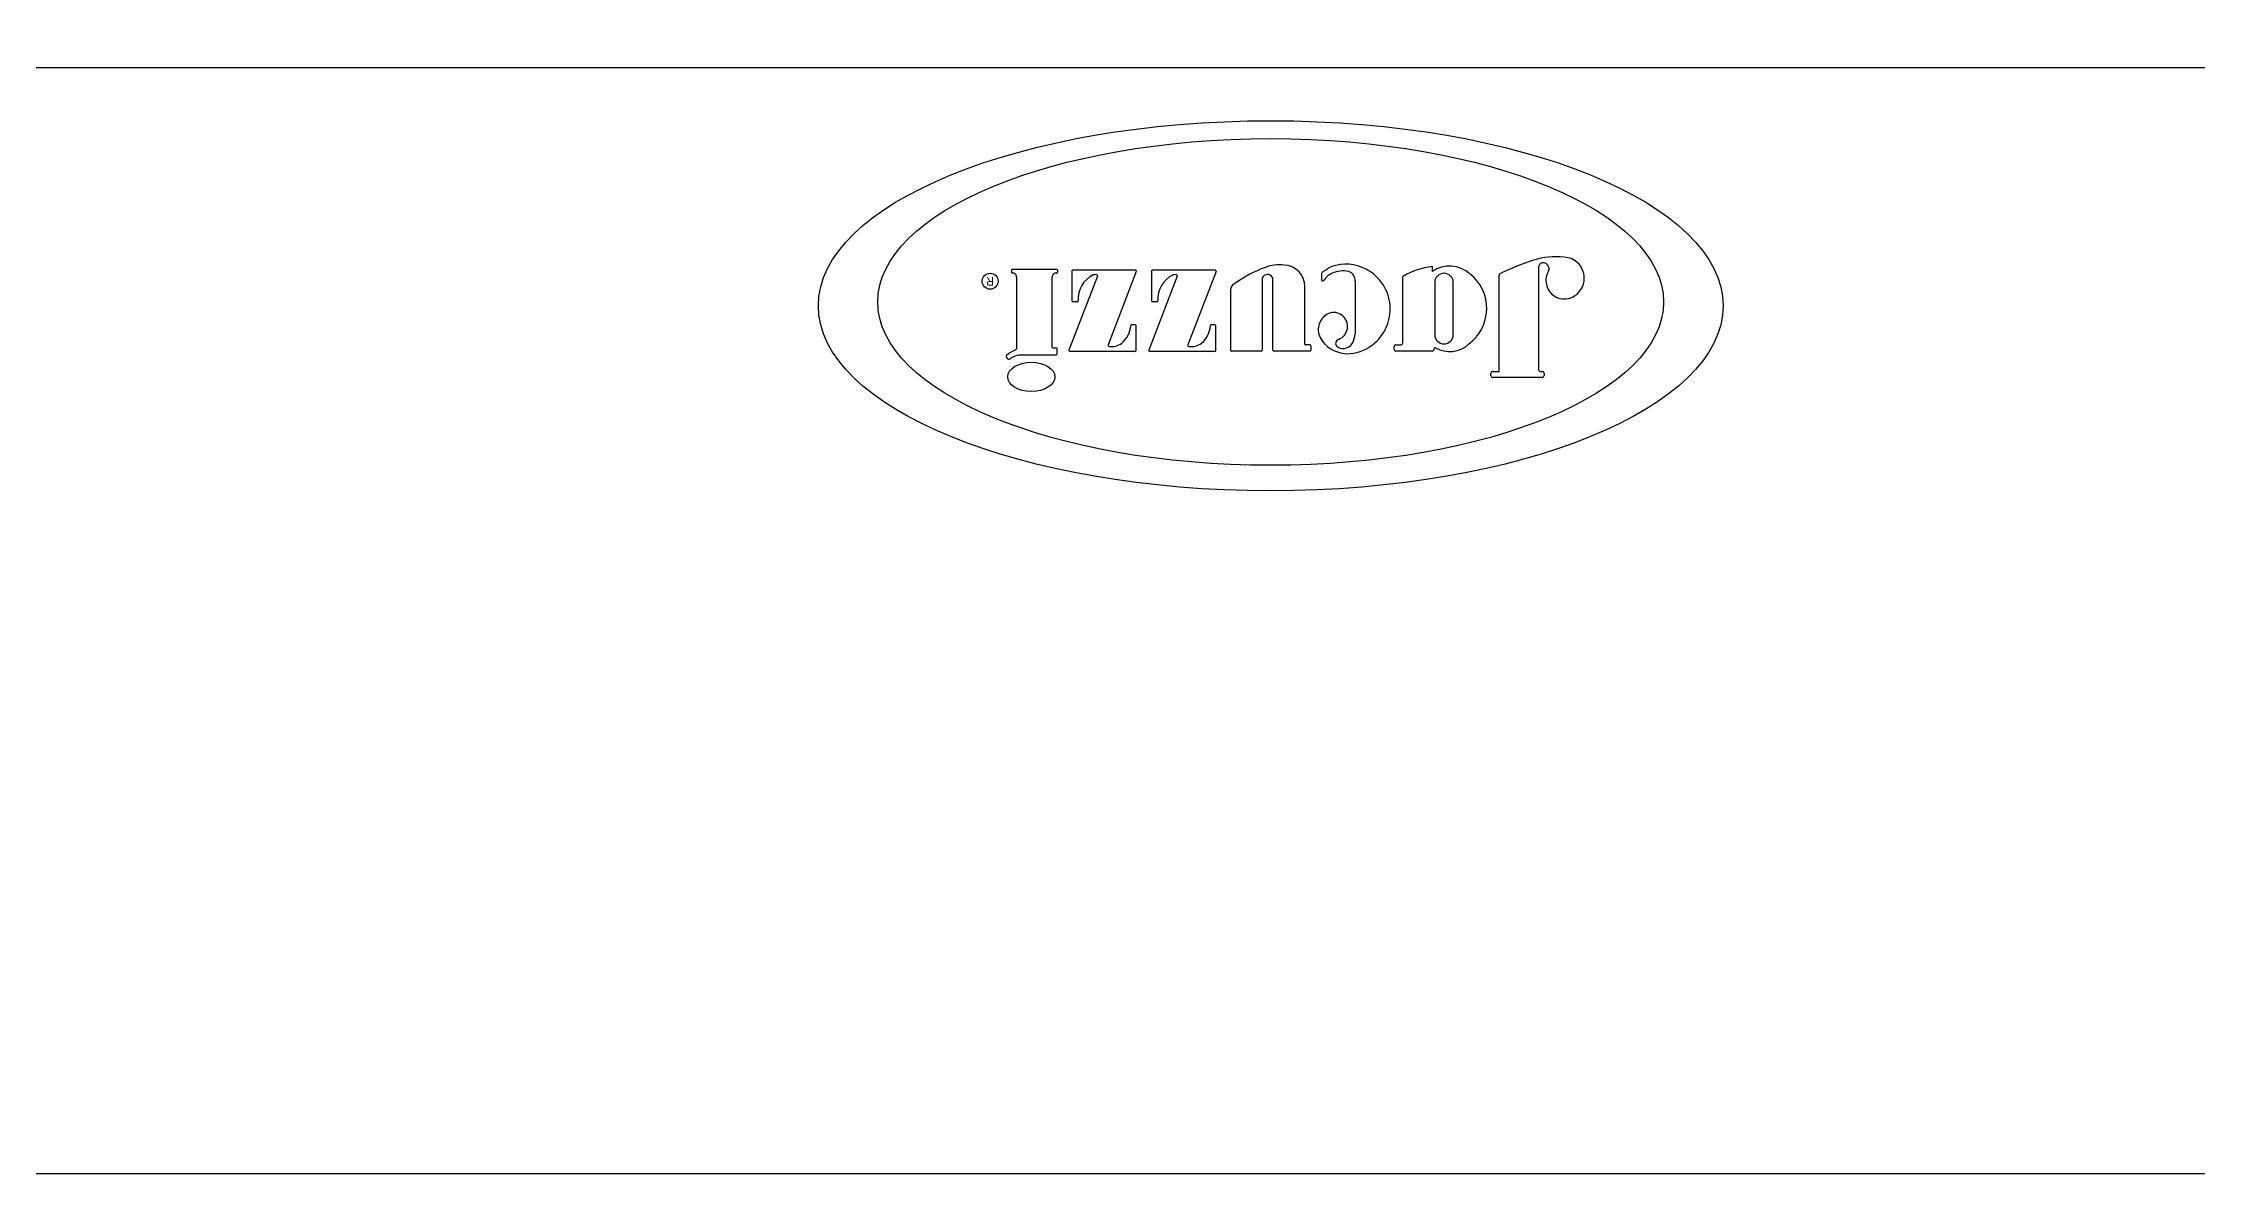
# Model space of a CAD drawing. Header units: millimetres. Extents: x -1227.97 to -1226.57, y 2265.08 to 2266.13.
# Drawn here: x -1227.3956 to -1227.1811, y 2265.231 to 2265.3435 of the extents above; entities that cross this region are included whole.
import ezdxf
from ezdxf.enums import TextEntityAlignment as Align

# ---------------------------------------------------------------- set-up
doc = ezdxf.new("R2010")
doc.units = ezdxf.units.MM
doc.header["$LTSCALE"] = 10
doc.layers.add('jacuzzi', color=1, linetype='Continuous')
doc.styles.add('ROMANS', font='romans', dxfattribs={"height": 4})

msp = doc.modelspace()

# ---------------------------------------------------------------- linework, layer by layer
at = {"layer": 'jacuzzi'}
for p, q in [((-1226.976972805546, 2265.341039786886), (-1227.708891858941, 2265.341039786886)), ((-1227.29920604368, 2265.320902424131), (-1227.29920604368, 2265.320720548055)), ((-1227.294725450028, 2265.32099377337), (-1227.299114694441, 2265.32099377337)), ((-1227.294634100789, 2265.320902424131), (-1227.294634100789, 2265.320708541329)), ((-1227.290655651546, 2265.32032082899), (-1227.293491859459, 2265.312959311475)), ((-1227.293204055411, 2265.320883813662), (-1227.293204055411, 2265.317854969177)), ((-1227.286897161459, 2265.320919331361), (-1227.293112706172, 2265.320919331361)), ((-1227.286790974346, 2265.320764624563), (-1227.289596403882, 2265.313482993842)), ((-1227.282721927872, 2265.32032082899), (-1227.285558135785, 2265.312959311475)), ((-1227.285270331737, 2265.320883813662), (-1227.285270331737, 2265.317854969177)), ((-1227.278963437784, 2265.320919331361), (-1227.285178982497, 2265.320919331361)), ((-1227.278857250671, 2265.320764624563), (-1227.281662680208, 2265.313482993842)), ((-1227.268349765245, 2265.3205792704), (-1227.268349765245, 2265.319949644465)), ((-1227.260260878098, 2265.313677189249), (-1227.260260878098, 2265.320299478242)), ((-1227.257326002481, 2265.320790236181), (-1227.257326002481, 2265.321263627219)), ((-1227.250691904836, 2265.310845029093), (-1227.250691904836, 2265.320397711512)), ((-1227.246770775184, 2265.321202225156), (-1227.246770775184, 2265.311027727572)), ((-1227.270015740828, 2265.313562669315), (-1227.270015740828, 2265.319278818768)), ((-1227.265023155662, 2265.319806772717), (-1227.265023155662, 2265.314586425917)), ((-1227.292698135004, 2265.317763619937), (-1227.293112706172, 2265.317763619937)), ((-1227.284764411329, 2265.317763619937), (-1227.285178982497, 2265.317763619937)), ((-1227.286907231733, 2265.31548663723), (-1227.287243904874, 2265.31548663723)), ((-1227.286815882494, 2265.312926470041), (-1227.286815882494, 2265.315395287991)), ((-1227.278973508058, 2265.31548663723), (-1227.2793101812, 2265.31548663723)), ((-1227.278882158819, 2265.312926470041), (-1227.278882158819, 2265.315395287991)), ((-1227.286907231733, 2265.312835120802), (-1227.293406617898, 2265.312835120802)), ((-1227.278973508058, 2265.312835120802), (-1227.285472894224, 2265.312835120802)), ((-1227.274362421698, 2265.31286697649), (-1227.277316011393, 2265.31286697649)), ((-1227.269503540052, 2265.31286697649), (-1227.273121164538, 2265.31286697649)), ((-1227.269503540052, 2265.313471320075), (-1227.269924391588, 2265.313471320075)), ((-1227.269412190813, 2265.313379970836), (-1227.269412190813, 2265.31295832573)), ((-1227.261134654054, 2265.313049674969), (-1227.261134654054, 2265.313311792292)), ((-1227.260951955576, 2265.313494490771), (-1227.260443576577, 2265.313494490771)), ((-1227.257329495915, 2265.31286697649), (-1227.260951955576, 2265.31286697649)), ((-1227.257146797437, 2265.313123063724), (-1227.257146797437, 2265.313049674969)), ((-1227.251509701396, 2265.310424355343), (-1227.251509701396, 2265.310662330615)), ((-1227.251327002918, 2265.310845029093), (-1227.250691904836, 2265.310845029093)), ((-1227.246394245263, 2265.310241656865), (-1227.251327002918, 2265.310241656865)), ((-1227.246588076706, 2265.310845029093), (-1227.246394245263, 2265.310845029093)), ((-1227.246211546785, 2265.310662330615), (-1227.246211546785, 2265.310424355343))]:
    msp.add_line(p, q, dxfattribs=at)
at = {"layer": 'jacuzzi', "color": 3}
msp.add_lwpolyline([(-1226.573416030313, 2265.245039786886, -0.414213562373095), (-1226.587416030313, 2265.231039786886), (-1227.959416030313, 2265.231039786886, -0.4142135623730951), (-1227.973416030313, 2265.245039786886), (-1227.973416030313, 2266.117039786886, -0.414213562373095), (-1227.959416030313, 2266.131039786886), (-1226.587416030313, 2266.131039786886, -0.414213562373095), (-1226.573416030313, 2266.117039786886)], format="xyb", close=True, dxfattribs=at)
at = {"layer": 'jacuzzi'}
for points in [[(-1227.298720529434, 2265.320264708733), (-1227.298720529434, 2265.313131780095, -0.3094083360235544), (-1227.298837070515, 2265.312961480556, 0.09070134790707648), (-1227.299719398034, 2265.31241877022, 0.3650174520151336), (-1227.299735642894, 2265.312302201843), (-1227.299631147071, 2265.312136087492, 0.4518071014289208), (-1227.299360469837, 2265.312092246956, -0.1780066821811962), (-1227.298191868629, 2265.312500132047)], [(-1227.298251071346, 2265.312500132047), (-1227.294758887152, 2265.312500132047, 0.414213562373095), (-1227.294667537913, 2265.312591481286), (-1227.294667537913, 2265.313075702585, 0.4142135623730986), (-1227.294758887152, 2265.313167051824), (-1227.295061703554, 2265.313167051824, -0.4142135623730951), (-1227.295153052793, 2265.313258401064), (-1227.295153052793, 2265.32025605097)], [(-1227.273946780452, 2265.321193017218, 0.06297410020895881), (-1227.277065658335, 2265.319543626957, 0.2578294972287946), (-1227.277407360632, 2265.318925025746), (-1227.277407360632, 2265.31295832573)], [(-1227.273212513777, 2265.31295832573), (-1227.273212513777, 2265.320106280707, 0.1354836439385169), (-1227.273238383963, 2265.320200001681, 0.5973092542928814), (-1227.274252949145, 2265.320154584058, 0.1127702397822963), (-1227.274271072459, 2265.320075250905), (-1227.274271072459, 2265.31295832573)]]:
    msp.add_lwpolyline(points, format="xyb", dxfattribs=at)
msp.add_lwpolyline([(-1227.257092843091, 2265.319677820261), (-1227.257092843091, 2265.314509954148, 1.000000000000098), (-1227.255241059851, 2265.314509954148), (-1227.255241059851, 2265.319677820261, 0.999999999999902)], format="xyb", close=True, dxfattribs=at)
msp.add_circle((-1227.301339235812, 2265.319818788385), 0.0007949479953326119, dxfattribs=at)
for centre, radius, start, end in [((-1227.245022215387, 2265.315337449601), 0.006918482127277888, 80.17540311782786, 105.4183320624126), ((-1227.244152372965, 2265.320360442731), 0.001820729110243311, 54.8088523697756, 80.17540311782786), ((-1227.299114694441, 2265.320902424131), 9.13492392285147e-05, 90, 180), ((-1227.299114694441, 2265.320720548055), 9.13492392285147e-05, 180, 273.61115125431), ((-1227.299085926391, 2265.320264708733), 0.0003653969569140588, 0, 93.61115125431002), ((-1227.294787655836, 2265.32025605097), 0.0003653969569140588, 82.1723671014851, 180), ((-1227.294725450028, 2265.320708541329), 9.13492392285147e-05, 262.1723671014851, 0), ((-1227.294725450028, 2265.320902424131), 9.13492392285147e-05, 0, 90), ((-1227.293112706172, 2265.320827982122), 9.13492392285147e-05, 90, 180), ((-1227.289970786969, 2265.318057476348), 0.002619489854103129, 114.8275345762565, 183.7772136226645), ((-1227.290596977001, 2265.31804725593), 0.002434144011810671, 94.07432026960304, 101.2218050338025), ((-1227.290761838659, 2265.32036174022), 0.0001137955693902069, 338.9295783956842, 94.07432026960304), ((-1227.286897161459, 2265.320805535792), 0.0001137955693902069, 338.9295783956842, 90), ((-1227.285178982497, 2265.320827982122), 9.13492392285147e-05, 90, 180), ((-1227.282037063295, 2265.318057476348), 0.002619489854103129, 114.8275345762565, 183.7772136226645), ((-1227.282663253326, 2265.31804725593), 0.002434144011810671, 94.07432026960304, 101.2218050338025), ((-1227.282828114984, 2265.32036174022), 0.0001137955693902069, 338.9295783956842, 94.07432026960304), ((-1227.278963437784, 2265.320805535792), 0.0001137955693902069, 338.9295783956842, 90), ((-1227.2725163908, 2265.317230836868), 0.004212468122873652, 84.07357519292809, 109.8501266563727), ((-1227.272159120507, 2265.319278818768), 0.002143379679667089, 0, 87.92324343619167), ((-1227.268235969675, 2265.3205792704), 0.0001137955693902085, 129.1311632666348, 180), ((-1227.265372267739, 2265.317030676774), 0.004673762400697763, 115.0030799192795, 128.9089468945242), ((-1227.266347447866, 2265.318620319405), 0.00219566751588817, 115.2703570512544, 144.8583959681597), ((-1227.265932752811, 2265.317235706059), 0.00427187434980014, 61.68236381043595, 109.3432640450182), ((-1227.266193809453, 2265.318180628817), 0.002659315105539414, 78.57719550088596, 114.2196671138428), ((-1227.265945346655, 2265.319902814367), 0.0009271786373613894, 354.054360799411, 72.53888052294207), ((-1227.265981801788, 2265.317048724232), 0.004459979427642096, 307.1313435265864, 62.26711731131801), ((-1227.256505854793, 2265.313818127932), 0.007490534151093043, 96.28598720709721, 120.086208499492), ((-1227.255608057152, 2265.318265251895), 0.003053994400367938, 48.39986399752726, 124.2305336442155), ((-1227.256326218533, 2265.317098857717), 0.004409420714585175, 306.3033049331582, 51.48563990959288), ((-1227.250509206357, 2265.320397711512), 0.0001826984784570689, 118.8231538571838, 180), ((-1227.241394964913, 2265.302375337077), 0.02037851332684488, 105.5604312036086, 116.8444473033192), ((-1227.246210497644, 2265.321114931663), 0.0005670371031904219, 140.2199418579234, 171.1442863508969), ((-1227.246206734703, 2265.321061064882), 0.0006056514743021204, 117.202929456785, 136.5289303848424), ((-1227.246275520704, 2265.321194891133), 0.0004551822775608277, 66.12825212939661, 117.202929456785), ((-1227.246360033207, 2265.321003923662), 0.000664014597325183, 15.77516368025208, 66.12825212939661), ((-1227.244180929049, 2265.319890279868), 0.001843274724750247, 149.3881891591317, 303.2376042211943), ((-1227.246159066362, 2265.321060697469), 0.0004551822775608277, 329.3881891591317, 15.77516368025208), ((-1227.244320993683, 2265.320121329203), 0.002113317943750991, 302.9803058291459, 54.8088523697756), ((-1227.293112706172, 2265.317854969177), 9.13492392285147e-05, 180, 270), ((-1227.292698135004, 2265.317877415507), 0.0001137955693902069, 270, 3.777213622664532), ((-1227.285178982497, 2265.317854969177), 9.13492392285147e-05, 180, 270), ((-1227.284764411329, 2265.317877415507), 0.0001137955693902069, 270, 3.777213622664532), ((-1227.268235969675, 2265.319949644465), 0.0001137955693902069, 180, 324.8583959681596), ((-1227.266898741259, 2265.31498976983), 0.001785547021311277, 114.3935766306307, 205.9071790467825), ((-1227.267147243631, 2265.315324336952), 0.001381030259127101, 290.2833129730386, 110.7342983841283), ((-1227.289241355262, 2265.314903733753), 0.001596481006806748, 260.3374469746821, 309.0048283576241), ((-1227.289891260976, 2265.315624163019), 0.002565882046704179, 310.1573304625692, 355.0588259803822), ((-1227.287243904874, 2265.315395287991), 9.13492392285147e-05, 90, 175.0588259803822), ((-1227.286907231733, 2265.315395287991), 9.13492392285147e-05, 0, 90), ((-1227.281307631588, 2265.314903733753), 0.001596481006806748, 260.3374469746821, 309.0048283576241), ((-1227.281957537301, 2265.315624163019), 0.002565882046704179, 310.1573304625692, 355.0588259803822), ((-1227.2793101812, 2265.315395287991), 9.13492392285147e-05, 90, 175.0588259803822), ((-1227.278973508058, 2265.315395287991), 9.13492392285147e-05, 0, 90), ((-1227.265752951078, 2265.315768310565), 0.003162654852993385, 209.5271952366557, 267.5018600192483), ((-1227.266531963201, 2265.313633098093), 0.0004187296653082491, 109.0295258833805, 224.0872603838946), ((-1227.266251293172, 2265.314275254671), 0.00115617353651459, 277.1119912554367, 327.2426257231247), ((-1227.266990260405, 2265.314620335419), 0.00196739699159239, 330.4372877166138, 359.0124171279865), ((-1227.260443576577, 2265.313677189249), 0.0001826984784570294, 270, 0), ((-1227.293406617898, 2265.312926470041), 9.13492392285147e-05, 158.9295783956842, 270), ((-1227.28949021677, 2265.313442082613), 0.0001137955693902069, 158.9295783956842, 260.3374469746821), ((-1227.286907231733, 2265.312926470041), 9.13492392285147e-05, 270, 0), ((-1227.285472894224, 2265.312926470041), 9.13492392285147e-05, 158.9295783956842, 270), ((-1227.281556493095, 2265.313442082613), 0.0001137955693902069, 158.9295783956842, 260.3374469746821), ((-1227.278973508058, 2265.312926470041), 9.13492392285147e-05, 270, 0), ((-1227.277316011393, 2265.31295832573), 9.13492392285147e-05, 180, 270), ((-1227.274362421698, 2265.31295832573), 9.13492392285147e-05, 270, 0), ((-1227.273121164538, 2265.31295832573), 9.13492392285147e-05, 180, 270), ((-1227.269924391588, 2265.313562669315), 9.13492392285147e-05, 180, 270), ((-1227.269503540052, 2265.313379970836), 9.13492392285147e-05, 0, 90), ((-1227.269503540052, 2265.31295832573), 9.13492392285147e-05, 270, 0), ((-1227.266215900625, 2265.314097559329), 0.0009755516791570792, 230.7809822859408, 276.3414126860739), ((-1227.265793466427, 2265.3165902775), 0.003982805674882341, 268.5996182735999, 308.9527124894674), ((-1227.260951955576, 2265.313311792292), 0.0001826984784570294, 90, 180), ((-1227.260951955576, 2265.313049674969), 0.0001826984784570294, 180, 270), ((-1227.257329495915, 2265.313049674969), 0.0001826984784570301, 270, 0), ((-1227.257055448197, 2265.313123063724), 9.13492392285038e-05, 51.45530828320657, 180), ((-1227.255596926884, 2265.315614640369), 0.002796696561173373, 239.9230624247933, 312.2760927096802), ((-1227.251327002918, 2265.310662330615), 0.0001826984784570365, 90, 180), ((-1227.251327002918, 2265.310424355343), 0.0001826984784570301, 180, 270), ((-1227.246588076706, 2265.311027727572), 0.0001826984784570301, 180, 270), ((-1227.246394245263, 2265.310662330615), 0.0001826984784570301, 0, 90), ((-1227.246394245263, 2265.310424355343), 0.0001826984784570365, 270, 0)]:
    msp.add_arc(centre, radius, start, end, dxfattribs=at)
for centre, major_axis, ratio in [((-1227.273416030313, 2265.317371740224), (0.04501868630341676, -1.378254232197515e-17), 0.4087758624858927), ((-1227.273416030313, 2265.317752362054), (0.03911001908800114, -1.43683133619842e-17), 0.4152232476980266), ((-1227.297244873828, 2265.310297581893), (0.002351054240336438, -8.637347882691135e-19), 0.621803398298802)]:
    msp.add_ellipse(centre, major_axis=major_axis, ratio=ratio, dxfattribs=at)

# ---------------------------------------------------------------- texts
at = {"layer": 'jacuzzi', "style": 'ROMANS'}
msp.add_text('R', height=0.0007965689857314485, rotation=180, dxfattribs=at).set_placement((-1227.301339235812, 2265.319818788385), align=Align.MIDDLE_CENTER)

doc.saveas('drawing.dxf')
